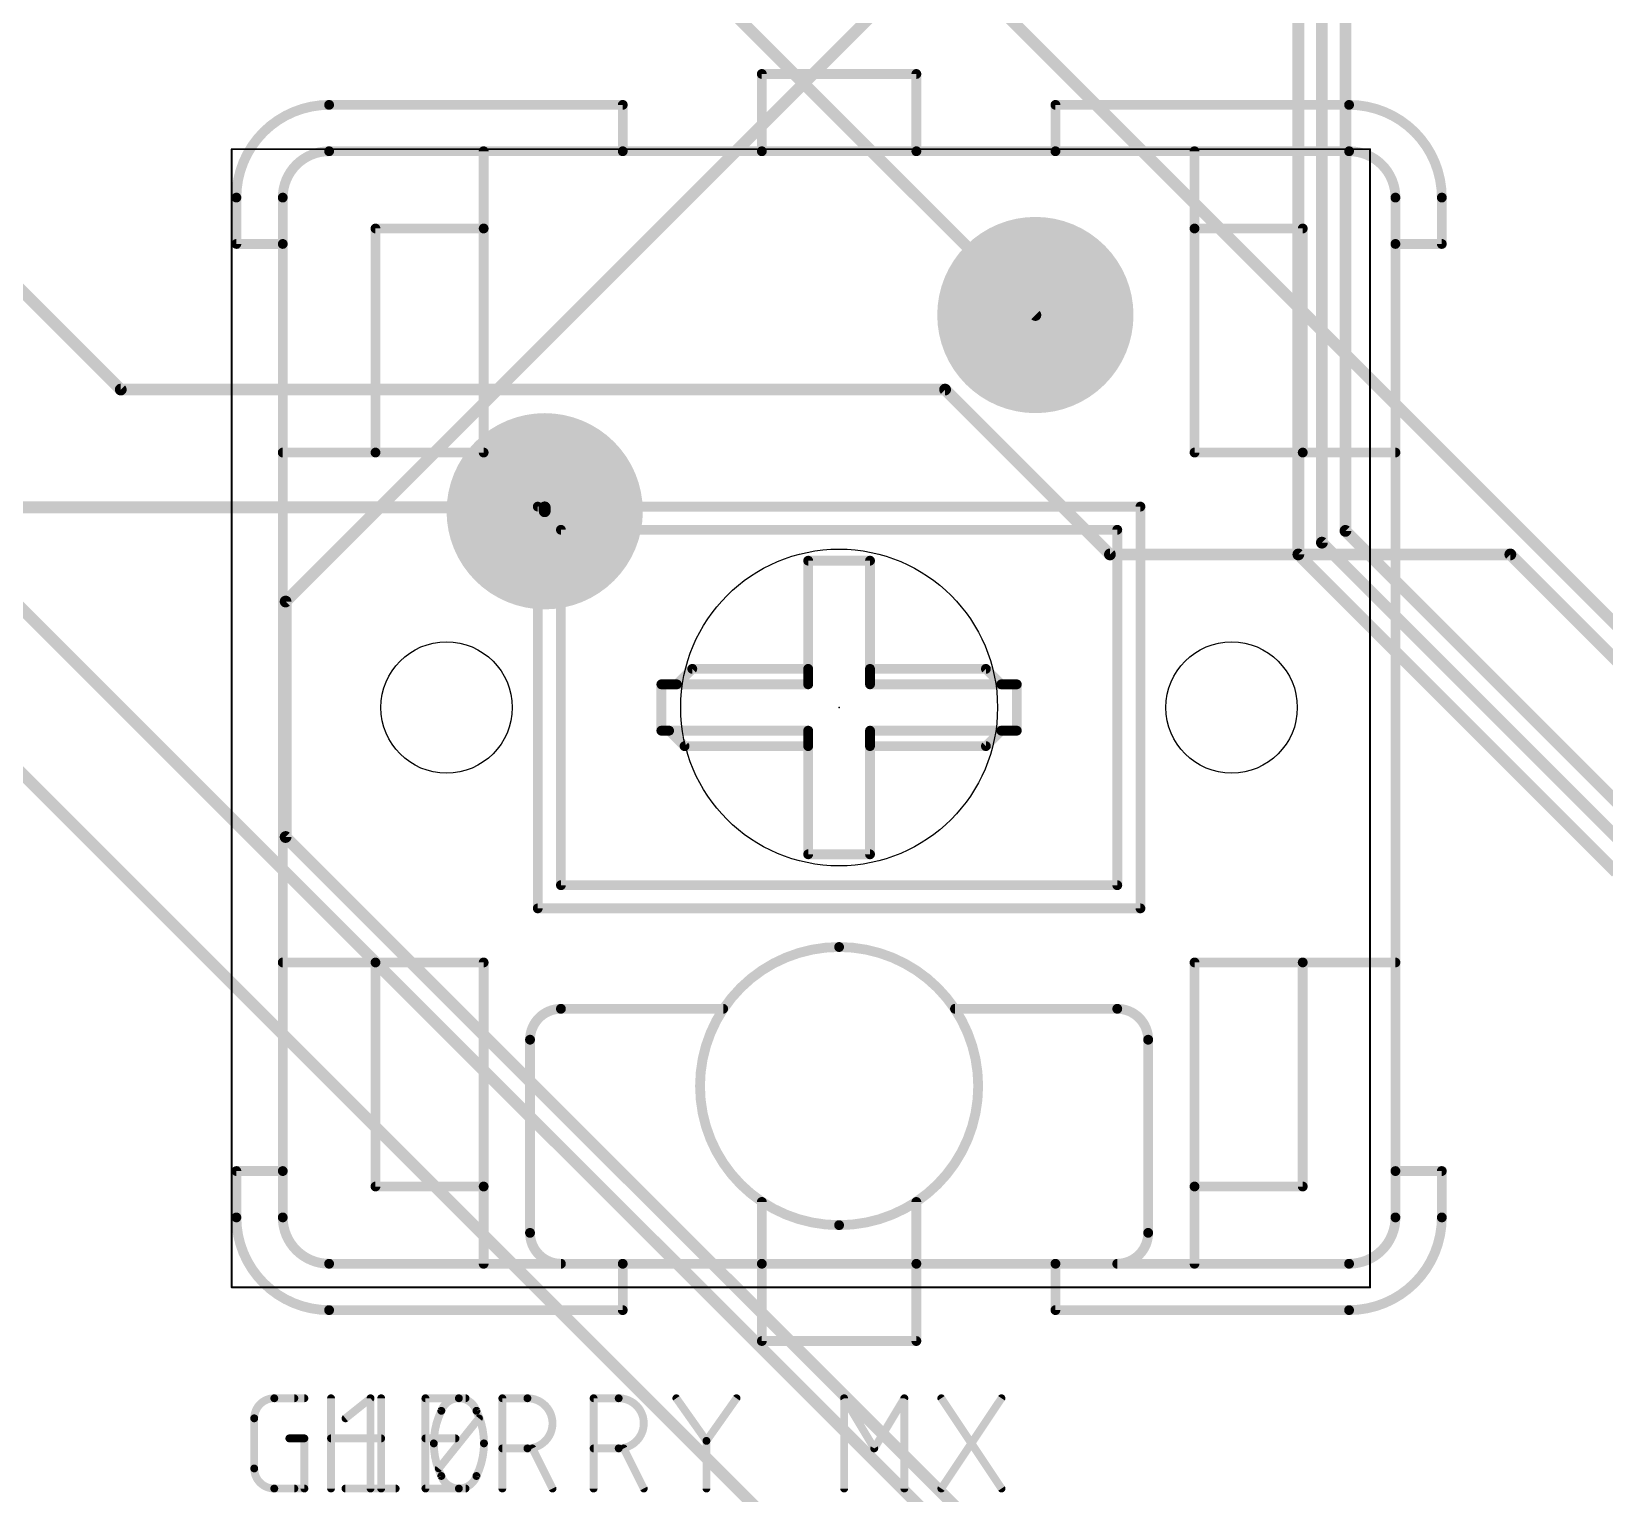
# Model space of a CAD drawing. Extents: x 8 to 150, y -13 to 106.
# Drawn here: x 50.51 to 70.87, y 58.41 to 77.33 of the extents above; entities that cross this region are included whole.
import ezdxf

# ---------------------------------------------------------------- set-up
doc = ezdxf.new("R2010")
doc.units = 0
for name, color, linetype in [('1', 22, 'CONTINUOUS'), ('16', 175, 'CONTINUOUS'), ('17', 82, 'CONTINUOUS'), ('20', 30, 'CONTINUOUS'), ('21', 253, 'CONTINUOUS'), ('23', 7, 'CONTINUOUS'), ('25', 253, 'CONTINUOUS'), ('49', 253, 'CONTINUOUS'), ('51', 253, 'CONTINUOUS')]:
    doc.layers.add(name, color=color, linetype=linetype)

# ---------------------------------------------------------------- blocks, each defined once
blk = doc.blocks.new('ROUNDP')
at = {"const_width": 0.5}
blk.add_lwpolyline([(0, -0.25, 1), (0, 0.25, 1), (0, -0.25)], format="xyb", dxfattribs=at)

msp = doc.modelspace()

# ---------------------------------------------------------------- linework, layer by layer
at = {"layer": '1', "const_width": 0.1524}
for points in [[(67.5132, 70.866), (67.5132, 92.6592)], [(67.2084, 70.7136), (67.2084, 92.5068)], [(66.9036, 70.5612), (66.9036, 89.3064)], [(68.1228, 52.1208), (38.1, 82.1436)], [(53.7972, 69.9516), (64.6176, 80.772)], [(71.628, 66.7512), (67.5132, 70.866)], [(71.3232, 66.5988), (67.2084, 70.7136)], [(63.5, 54.61), (47.5488, 70.5612)], [(71.0184, 66.4464), (66.9036, 70.5612)], [(53.7972, 66.9036), (53.7972, 69.9516)], [(70.7136, 49.9872), (53.7972, 66.9036)]]:
    msp.add_lwpolyline(points, dxfattribs=at)
at = {"layer": '1', "const_width": 0.0762}
for points in [[(67.4751, 70.866, 1), (67.5513, 70.866)], [(67.5401, 70.8929, 1), (67.4863, 70.8391)], [(67.1703, 70.7136, 1), (67.2465, 70.7136)], [(67.2353, 70.7405, 1), (67.1815, 70.6867)], [(66.8655, 70.5612, 1), (66.9417, 70.5612)], [(66.9305, 70.5881, 1), (66.8767, 70.5343)], [(53.8353, 69.9516, 1), (53.7591, 69.9516)], [(53.7703, 69.9785, 1), (53.8241, 69.9247)], [(53.8241, 66.9305, 1), (53.7703, 66.8767)], [(53.7591, 66.9036, 1), (53.8353, 66.9036)]]:
    msp.add_lwpolyline(points, format="xyb", dxfattribs=at)
at = {"layer": '16', "const_width": 0.1524}
for points in [[(51.6636, 72.6948), (33.3756, 90.9828)], [(80.9244, 59.7408), (52.7304, 87.9348)], [(63.5, 73.66), (49.53, 87.63)], [(62.3316, 72.6948), (51.6636, 72.6948)], [(64.4652, 70.5612), (62.3316, 72.6948)], [(42.5196, 71.1708), (57.15, 71.1708)], [(57.15, 71.1708), (57.15, 71.12)], [(69.6468, 70.5612), (64.4652, 70.5612)], [(85.4964, 54.7116), (69.6468, 70.5612)]]:
    msp.add_lwpolyline(points, dxfattribs=at)
at = {"layer": '16', "const_width": 0.0762}
for points in [[(63.4731, 73.6331, 1), (63.5269, 73.6869)], [(51.6636, 72.7329, 1), (51.6636, 72.6567)], [(51.6367, 72.6679, 1), (51.6905, 72.7217)], [(62.3585, 72.7217, 1), (62.3047, 72.6679)], [(62.3316, 72.6567, 1), (62.3316, 72.7329)], [(57.1881, 71.1708, 1), (57.1119, 71.1708)], [(57.1119, 71.12, 1), (57.1881, 71.12)], [(57.15, 71.1327, 1), (57.15, 71.2089)], [(64.4652, 70.5993, 1), (64.4652, 70.5231)], [(64.4383, 70.5343, 1), (64.4921, 70.5881)], [(69.6737, 70.5881, 1), (69.6199, 70.5343)], [(69.6468, 70.5231, 1), (69.6468, 70.5993)]]:
    msp.add_lwpolyline(points, format="xyb", dxfattribs=at)
at = {"layer": '20'}
for centre, radius in [((60.96, 68.58), 2.05), ((55.88, 68.58), 0.85), ((66.04, 68.58), 0.85)]:
    msp.add_circle(centre, radius, dxfattribs=at)
at = {"layer": '21'}
for points, const_width in [([(59.9918, 76.78, 1), (59.9282, 76.78)], 0.0635), ([(59.96, 76.8118, 1), (59.96, 76.7482)], 0.0635), ([(61.9918, 76.78, 1), (61.9282, 76.78)], 0.0635), ([(61.96, 76.7482, 1), (61.96, 76.8118)], 0.0635), ([(54.36, 76.38, 0.4142), (53.16, 75.18)], 0.127), ([(54.36, 76.4118, 1), (54.36, 76.3483)], 0.0635), ([(54.36, 76.3483, 1), (54.36, 76.4118)], 0.0635), ([(58.1918, 76.38, 1), (58.1283, 76.38)], 0.0635), ([(58.16, 76.3483, 1), (58.16, 76.4118)], 0.0635), ([(63.76, 76.4118, 1), (63.76, 76.3483)], 0.0635), ([(63.7918, 76.38, 1), (63.7283, 76.38)], 0.0635), ([(67.56, 76.4118, 1), (67.56, 76.3483)], 0.0635), ([(68.76, 75.18, 0.4142), (67.56, 76.38)], 0.127), ([(67.56, 76.3483, 1), (67.56, 76.4118)], 0.0635), ([(54.36, 75.78, 0.4142), (53.76, 75.18)], 0.127), ([(54.36, 75.8118, 1), (54.36, 75.7482)], 0.0635), ([(54.36, 75.7482, 1), (54.36, 75.8118)], 0.0635), ([(58.16, 75.8118, 1), (58.16, 75.7482)], 0.0635), ([(58.1283, 75.78, 1), (58.1918, 75.78)], 0.0635), ([(58.16, 75.7482, 1), (58.16, 75.8118)], 0.0635), ([(59.96, 75.8118, 1), (59.96, 75.7482)], 0.0635), ([(59.9282, 75.78, 1), (59.9918, 75.78)], 0.0635), ([(59.96, 75.7482, 1), (59.96, 75.8118)], 0.0635), ([(61.96, 75.8118, 1), (61.96, 75.7482)], 0.0635), ([(61.9282, 75.78, 1), (61.9918, 75.78)], 0.0635), ([(61.96, 75.7482, 1), (61.96, 75.8118)], 0.0635), ([(63.76, 75.8118, 1), (63.76, 75.7482)], 0.0635), ([(63.7283, 75.78, 1), (63.7918, 75.78)], 0.0635), ([(63.76, 75.7482, 1), (63.76, 75.8118)], 0.0635), ([(67.56, 75.8118, 1), (67.56, 75.7482)], 0.0635), ([(68.16, 75.18, 0.4142), (67.56, 75.78)], 0.127), ([(67.56, 75.7482, 1), (67.56, 75.8118)], 0.0635), ([(53.1918, 75.18, 1), (53.1283, 75.18)], 0.0635), ([(53.1283, 75.18, 1), (53.1918, 75.18)], 0.0635), ([(53.7918, 75.18, 1), (53.7283, 75.18)], 0.0635), ([(53.7283, 75.18, 1), (53.7918, 75.18)], 0.0635), ([(68.1917, 75.18, 1), (68.1282, 75.18)], 0.0635), ([(68.1282, 75.18, 1), (68.1917, 75.18)], 0.0635), ([(68.7918, 75.18, 1), (68.7283, 75.18)], 0.0635), ([(68.7283, 75.18, 1), (68.7918, 75.18)], 0.0635), ([(53.16, 74.6118, 1), (53.16, 74.5482)], 0.0635), ([(53.1283, 74.58, 1), (53.1918, 74.58)], 0.0635), ([(53.7918, 74.58, 1), (53.7283, 74.58)], 0.0635), ([(53.7283, 74.58, 1), (53.7918, 74.58)], 0.0635), ([(53.76, 74.5482, 1), (53.76, 74.6118)], 0.0635), ([(68.16, 74.6118, 1), (68.16, 74.5482)], 0.0635), ([(68.1917, 74.58, 1), (68.1282, 74.58)], 0.0635), ([(68.1282, 74.58, 1), (68.1917, 74.58)], 0.0635), ([(68.7283, 74.58, 1), (68.7918, 74.58)], 0.0635), ([(68.76, 74.5482, 1), (68.76, 74.6118)], 0.0635), ([(53.16, 62.6118, 1), (53.16, 62.5483)], 0.0635), ([(53.1918, 62.58, 1), (53.1283, 62.58)], 0.0635), ([(53.7918, 62.58, 1), (53.7283, 62.58)], 0.0635), ([(53.7283, 62.58, 1), (53.7918, 62.58)], 0.0635), ([(53.76, 62.5483, 1), (53.76, 62.6118)], 0.0635), ([(68.16, 62.6118, 1), (68.16, 62.5483)], 0.0635), ([(68.1917, 62.58, 1), (68.1282, 62.58)], 0.0635), ([(68.1282, 62.58, 1), (68.1917, 62.58)], 0.0635), ([(68.7918, 62.58, 1), (68.7283, 62.58)], 0.0635), ([(68.76, 62.5483, 1), (68.76, 62.6118)], 0.0635), ([(53.16, 61.98, 0.4142), (54.36, 60.78)], 0.127), ([(53.1918, 61.98, 1), (53.1283, 61.98)], 0.0635), ([(53.1283, 61.98, 1), (53.1918, 61.98)], 0.0635), ([(53.76, 61.98, 0.4142), (54.36, 61.38)], 0.127), ([(53.7918, 61.98, 1), (53.7283, 61.98)], 0.0635), ([(53.7283, 61.98, 1), (53.7918, 61.98)], 0.0635), ([(67.56, 60.78, 0.4142), (68.76, 61.98)], 0.127), ([(67.56, 61.38, 0.4142), (68.16, 61.98)], 0.127), ([(68.1917, 61.98, 1), (68.1282, 61.98)], 0.0635), ([(68.1282, 61.98, 1), (68.1917, 61.98)], 0.0635), ([(68.7918, 61.98, 1), (68.7283, 61.98)], 0.0635), ([(68.7283, 61.98, 1), (68.7918, 61.98)], 0.0635), ([(54.36, 61.4118, 1), (54.36, 61.3483)], 0.0635), ([(54.36, 61.3483, 1), (54.36, 61.4118)], 0.0635), ([(58.16, 61.4118, 1), (58.16, 61.3483)], 0.0635), ([(58.1918, 61.38, 1), (58.1283, 61.38)], 0.0635), ([(58.16, 61.3483, 1), (58.16, 61.4118)], 0.0635), ([(59.9918, 61.38, 1), (59.9282, 61.38)], 0.0635), ([(59.96, 61.4118, 1), (59.96, 61.3483)], 0.0635), ([(59.96, 61.3483, 1), (59.96, 61.4118)], 0.0635), ([(61.9918, 61.38, 1), (61.9282, 61.38)], 0.0635), ([(61.96, 61.4118, 1), (61.96, 61.3483)], 0.0635), ([(61.96, 61.3483, 1), (61.96, 61.4118)], 0.0635), ([(63.76, 61.4118, 1), (63.76, 61.3483)], 0.0635), ([(63.7918, 61.38, 1), (63.7283, 61.38)], 0.0635), ([(63.76, 61.3483, 1), (63.76, 61.4118)], 0.0635), ([(67.56, 61.4118, 1), (67.56, 61.3483)], 0.0635), ([(67.56, 61.3483, 1), (67.56, 61.4118)], 0.0635), ([(54.36, 60.8118, 1), (54.36, 60.7482)], 0.0635), ([(54.36, 60.7482, 1), (54.36, 60.8118)], 0.0635), ([(58.1283, 60.78, 1), (58.1918, 60.78)], 0.0635), ([(58.16, 60.7482, 1), (58.16, 60.8118)], 0.0635), ([(63.76, 60.8118, 1), (63.76, 60.7482)], 0.0635), ([(63.7283, 60.78, 1), (63.7918, 60.78)], 0.0635), ([(67.56, 60.8118, 1), (67.56, 60.7482)], 0.0635), ([(67.56, 60.7482, 1), (67.56, 60.8118)], 0.0635), ([(59.9282, 60.38, 1), (59.9918, 60.38)], 0.0635), ([(59.96, 60.4118, 1), (59.96, 60.3483)], 0.0635), ([(61.9282, 60.38, 1), (61.9918, 60.38)], 0.0635), ([(61.96, 60.3483, 1), (61.96, 60.4118)], 0.0635)]:
    msp.add_lwpolyline(points, format="xyb", dxfattribs=dict(at, const_width=const_width))
at = {"layer": '21', "const_width": 0.127}
for points in [[(59.96, 76.78), (59.96, 75.78)], [(61.96, 76.78), (59.96, 76.78)], [(61.96, 76.78), (61.96, 75.78)], [(54.36, 76.38), (58.16, 76.38)], [(58.16, 76.38), (58.16, 75.78)], [(63.76, 76.38), (67.56, 76.38)], [(63.76, 76.38), (63.76, 75.78)], [(54.36, 75.78), (58.16, 75.78)], [(58.16, 75.78), (59.96, 75.78)], [(59.96, 75.78), (61.96, 75.78)], [(61.96, 75.78), (63.76, 75.78)], [(63.76, 75.78), (67.56, 75.78)], [(53.16, 74.58), (53.16, 75.18)], [(53.76, 74.58), (53.76, 75.18)], [(68.16, 75.18), (68.16, 74.58)], [(68.76, 75.18), (68.76, 74.58)], [(53.76, 74.58), (53.16, 74.58)], [(53.76, 62.58), (53.76, 74.58)], [(68.16, 74.58), (68.16, 62.58)], [(68.16, 74.58), (68.76, 74.58)], [(53.16, 61.98), (53.16, 62.58)], [(53.76, 62.58), (53.16, 62.58)], [(53.76, 61.98), (53.76, 62.58)], [(68.16, 62.58), (68.16, 61.98)], [(68.16, 62.58), (68.76, 62.58)], [(68.76, 62.58), (68.76, 61.98)], [(58.16, 61.38), (54.36, 61.38)], [(59.96, 61.38), (58.16, 61.38)], [(58.16, 61.38), (58.16, 60.78)], [(61.96, 61.38), (59.96, 61.38)], [(59.96, 61.38), (59.96, 60.38)], [(63.76, 61.38), (61.96, 61.38)], [(61.96, 61.38), (61.96, 60.38)], [(67.56, 61.38), (63.76, 61.38)], [(63.76, 61.38), (63.76, 60.78)], [(58.16, 60.78), (54.36, 60.78)], [(67.56, 60.78), (63.76, 60.78)], [(61.96, 60.38), (59.96, 60.38)]]:
    msp.add_lwpolyline(points, dxfattribs=at)
at = {"layer": '23'}
msp.add_point((60.96, 68.58), dxfattribs=at)
at = {"layer": '25'}
for points, const_width in [([(53.6504, 59.6392, 0.4142), (53.3908, 59.3796)], 0.1016), ([(53.6504, 59.6392, 0.4142), (53.3908, 59.3796)], 0.1016), ([(53.6504, 59.6646, 1), (53.6504, 59.6138)], 0.0508), ([(53.6504, 59.6646, 1), (53.6504, 59.6138)], 0.0508), ([(53.6504, 59.6138, 1), (53.6504, 59.6646)], 0.0508), ([(53.6504, 59.6138, 1), (53.6504, 59.6646)], 0.0508), ([(53.9101, 59.6138, 1), (53.9101, 59.6646)], 0.0508), ([(54.0399, 59.6138, 1), (54.0399, 59.6646)], 0.0508), ([(54.4101, 59.6392, 1), (54.3593, 59.6392)], 0.0508), ([(54.9218, 59.6392, 1), (54.8711, 59.6392)], 0.0508), ([(54.9123, 59.6194, 1), (54.8806, 59.659)], 0.0508), ([(55.0592, 59.6392, 1), (55.0084, 59.6392)], 0.0508), ([(55.6316, 59.6392, 1), (55.5808, 59.6392)], 0.0508), ([(55.6062, 59.6646, 1), (55.6062, 59.6138)], 0.0508), ([(56.0394, 59.6392, 0.3205), (55.8123, 59.4769)], 0.1016), ([(56.2666, 59.4769, 0.3205), (56.0394, 59.6392)], 0.1016), ([(56.0394, 59.6646, 1), (56.0394, 59.6138)], 0.0508), ([(56.0394, 59.6138, 1), (56.0394, 59.6646)], 0.0508), ([(56.1255, 59.6138, 1), (56.1255, 59.6646)], 0.0508), ([(56.6273, 59.6392, 1), (56.5765, 59.6392)], 0.0508), ([(56.6019, 59.6646, 1), (56.6019, 59.6138)], 0.0508), ([(56.9264, 58.9901, 1), (56.9264, 59.6392)], 0.1016), ([(56.9264, 59.6646, 1), (56.9264, 59.6138)], 0.0508), ([(56.9264, 59.6138, 1), (56.9264, 59.6646)], 0.0508), ([(57.8084, 59.6392, 1), (57.7576, 59.6392)], 0.0508), ([(57.783, 59.6646, 1), (57.783, 59.6138)], 0.0508), ([(58.1075, 58.9901, 1), (58.1075, 59.6392)], 0.1016), ([(58.1075, 59.6646, 1), (58.1075, 59.6138)], 0.0508), ([(58.1075, 59.6138, 1), (58.1075, 59.6646)], 0.0508), ([(58.8745, 59.6538, 1), (58.8329, 59.6246)], 0.0508), ([(59.6534, 59.6246, 1), (59.6119, 59.6538)], 0.0508), ([(61.0508, 59.6392, 1), (61, 59.6392)], 0.0508), ([(61.0472, 59.6523, 1), (61.0036, 59.6261)], 0.0508), ([(61.8297, 59.6392, 1), (61.7789, 59.6392)], 0.0508), ([(61.8261, 59.6261, 1), (61.7826, 59.6523)], 0.0508), ([(62.3038, 59.6533, 1), (62.2616, 59.6251)], 0.0508), ([(63.0828, 59.6251, 1), (63.0405, 59.6533)], 0.0508), ([(55.8123, 59.4769, 0.1139), (55.7149, 59.055)], 0.1016), ([(55.7882, 59.4852, 1), (55.8363, 59.4687)], 0.0508), ([(55.8351, 59.4658, 1), (55.7894, 59.4881)], 0.0508), ([(56.2895, 59.4881, 1), (56.2438, 59.4658)], 0.0508), ([(56.364, 59.055, 0.1139), (56.2666, 59.4769)], 0.1016), ([(56.2426, 59.4687, 1), (56.2907, 59.4852)], 0.0508), ([(53.4162, 59.3796, 1), (53.3654, 59.3796)], 0.0508), ([(53.4162, 59.3796, 1), (53.3654, 59.3796)], 0.0508), ([(53.3654, 59.3796, 1), (53.4162, 59.3796)], 0.0508), ([(53.3654, 59.3796, 1), (53.4162, 59.3796)], 0.0508), ([(54.556, 59.3994, 1), (54.5878, 59.3597)], 0.0508), ([(56.3189, 59.3637, 1), (56.2793, 59.3954)], 0.0508), ([(53.8452, 59.1453, 1), (53.8452, 59.0945)], 0.0508), ([(54.0653, 59.1199, 1), (54.0145, 59.1199)], 0.0508), ([(54.0399, 59.0945, 1), (54.0399, 59.1453)], 0.0508), ([(54.3847, 59.1453, 1), (54.3847, 59.0945)], 0.0508), ([(55.0338, 59.0945, 1), (55.0338, 59.1453)], 0.0508), ([(55.6062, 59.1453, 1), (55.6062, 59.0945)], 0.0508), ([(55.7149, 59.055, 0.1139), (55.8123, 58.6331)], 0.1016), ([(55.7403, 59.055, 1), (55.6895, 59.055)], 0.0508), ([(55.6895, 59.055, 1), (55.7403, 59.055)], 0.0508), ([(55.9956, 59.0945, 1), (55.9956, 59.1453)], 0.0508), ([(56.2666, 58.6331, 0.1139), (56.364, 59.055)], 0.1016), ([(56.3894, 59.055, 1), (56.3386, 59.055)], 0.0508), ([(56.3386, 59.055, 1), (56.3894, 59.055)], 0.0508), ([(56.6019, 59.0155, 1), (56.6019, 58.9647)], 0.0508), ([(56.9264, 59.0155, 1), (56.9264, 58.9647)], 0.0508), ([(56.9264, 58.9647, 1), (56.9264, 59.0155)], 0.0508), ([(57.0141, 59.0014, 1), (56.9686, 58.9787)], 0.0508), ([(57.783, 59.0155, 1), (57.783, 58.9647)], 0.0508), ([(58.1075, 59.0155, 1), (58.1075, 58.9647)], 0.0508), ([(58.1075, 58.9647, 1), (58.1075, 59.0155)], 0.0508), ([(58.1952, 59.0014, 1), (58.1497, 58.9787)], 0.0508), ([(59.2224, 59.1021, 1), (59.2639, 59.0728)], 0.0508), ([(59.2686, 59.0875, 1), (59.2178, 59.0875)], 0.0508), ([(59.2224, 59.0728, 1), (59.2639, 59.1021)], 0.0508), ([(61.3931, 59.0032, 1), (61.4366, 58.977)], 0.0508), ([(61.3931, 58.977, 1), (61.4366, 59.0032)], 0.0508), ([(53.3908, 58.7304, 0.4142), (53.6504, 58.4708)], 0.1016), ([(53.4162, 58.7304, 1), (53.3654, 58.7304)], 0.0508), ([(53.3908, 58.7304, 0.4142), (53.6504, 58.4708)], 0.1016), ([(53.4162, 58.7304, 1), (53.3654, 58.7304)], 0.0508), ([(53.3654, 58.7304, 1), (53.4162, 58.7304)], 0.0508), ([(53.3654, 58.7304, 1), (53.4162, 58.7304)], 0.0508), ([(55.76, 58.7463, 1), (55.7996, 58.7146)], 0.0508), ([(55.8363, 58.6413, 1), (55.7882, 58.6248)], 0.0508), ([(55.8123, 58.6331, 0.3205), (56.0394, 58.4708)], 0.1016), ([(55.7894, 58.6219, 1), (55.8351, 58.6442)], 0.0508), ([(56.0394, 58.4708, 0.3205), (56.2666, 58.6331)], 0.1016), ([(56.2438, 58.6442, 1), (56.2895, 58.6219)], 0.0508), ([(56.2907, 58.6248, 1), (56.2426, 58.6413)], 0.0508), ([(53.6504, 58.4962, 1), (53.6504, 58.4454)], 0.0508), ([(53.6504, 58.4962, 1), (53.6504, 58.4454)], 0.0508), ([(53.6504, 58.4454, 1), (53.6504, 58.4962)], 0.0508), ([(53.6504, 58.4454, 1), (53.6504, 58.4962)], 0.0508), ([(53.9101, 58.4454, 1), (53.9101, 58.4962)], 0.0508), ([(54.0145, 58.4708, 1), (54.0653, 58.4708)], 0.0508), ([(54.0399, 58.4454, 1), (54.0399, 58.4962)], 0.0508), ([(54.3593, 58.4708, 1), (54.4101, 58.4708)], 0.0508), ([(54.5719, 58.4962, 1), (54.5719, 58.4454)], 0.0508), ([(54.8711, 58.4708, 1), (54.9218, 58.4708)], 0.0508), ([(55.0084, 58.4708, 1), (55.0592, 58.4708)], 0.0508), ([(55.221, 58.4454, 1), (55.221, 58.4962)], 0.0508), ([(55.6062, 58.4962, 1), (55.6062, 58.4454)], 0.0508), ([(55.5808, 58.4708, 1), (55.6316, 58.4708)], 0.0508), ([(56.0394, 58.4962, 1), (56.0394, 58.4454)], 0.0508), ([(56.0394, 58.4454, 1), (56.0394, 58.4962)], 0.0508), ([(56.1255, 58.4454, 1), (56.1255, 58.4962)], 0.0508), ([(56.5765, 58.4708, 1), (56.6273, 58.4708)], 0.0508), ([(57.2283, 58.4594, 1), (57.2737, 58.4822)], 0.0508), ([(57.7576, 58.4708, 1), (57.8084, 58.4708)], 0.0508), ([(58.4094, 58.4594, 1), (58.4548, 58.4822)], 0.0508), ([(59.2178, 58.4708, 1), (59.2686, 58.4708)], 0.0508), ([(61, 58.4708, 1), (61.0508, 58.4708)], 0.0508), ([(61.7789, 58.4708, 1), (61.8297, 58.4708)], 0.0508), ([(62.2616, 58.4849, 1), (62.3038, 58.4567)], 0.0508), ([(63.0405, 58.4567, 1), (63.0828, 58.4849)], 0.0508)]:
    msp.add_lwpolyline(points, format="xyb", dxfattribs=dict(at, const_width=const_width))
at = {"layer": '25', "const_width": 0.1016}
for points in [[(53.6504, 59.6392), (53.9101, 59.6392)], [(53.6504, 59.6392), (54.0399, 59.6392)], [(54.3847, 58.4708), (54.3847, 59.6392)], [(54.5719, 59.3796), (54.8965, 59.6392)], [(54.8965, 59.6392), (54.8965, 58.4708)], [(55.0338, 59.6392), (55.0338, 58.4708)], [(55.6062, 58.4708), (55.6062, 59.6392)], [(55.6062, 59.6392), (56.1255, 59.6392)], [(56.6019, 58.4708), (56.6019, 59.6392)], [(56.6019, 59.6392), (56.9264, 59.6392)], [(57.783, 58.4708), (57.783, 59.6392)], [(57.783, 59.6392), (58.1075, 59.6392)], [(58.8537, 59.6392), (59.2432, 59.0875)], [(59.2432, 59.0875), (59.6326, 59.6392)], [(61.0254, 58.4708), (61.0254, 59.6392)], [(61.0254, 59.6392), (61.4149, 58.9901)], [(61.4149, 58.9901), (61.8043, 59.6392)], [(61.8043, 59.6392), (61.8043, 58.4708)], [(62.2827, 58.4708), (63.0616, 59.6392)], [(62.2827, 59.6392), (63.0616, 58.4708)], [(53.3908, 58.7304), (53.3908, 59.3796)], [(53.3908, 58.7304), (53.3908, 59.3796)], [(55.7798, 58.7304), (56.2991, 59.3796)], [(53.8452, 59.1199), (54.0399, 59.1199)], [(54.0399, 59.1199), (54.0399, 58.4708)], [(54.3847, 59.1199), (55.0338, 59.1199)], [(55.6062, 59.1199), (55.9956, 59.1199)], [(56.9264, 58.9901), (56.6019, 58.9901)], [(57.251, 58.4708), (56.9913, 58.9901)], [(58.1075, 58.9901), (57.783, 58.9901)], [(58.4321, 58.4708), (58.1724, 58.9901)], [(59.2432, 58.4708), (59.2432, 59.0875)], [(53.9101, 58.4708), (53.6504, 58.4708)], [(54.0399, 58.4708), (53.6504, 58.4708)], [(54.5719, 58.4708), (55.221, 58.4708)], [(56.1255, 58.4708), (55.6062, 58.4708)]]:
    msp.add_lwpolyline(points, dxfattribs=at)
at = {"layer": '49', "const_width": 0.0125}
for points in [[(53.1062, 75.8063, 1), (53.0937, 75.8063)], [(53.1, 75.8126, 1), (53.1, 75.8001)], [(67.8382, 75.8063, 1), (67.8257, 75.8063)], [(67.832, 75.8001, 1), (67.832, 75.8126)], [(53.1, 61.0806, 1), (53.1, 61.068)], [(53.0937, 61.0743, 1), (53.1062, 61.0743)], [(67.8257, 61.0743, 1), (67.8382, 61.0743)], [(67.832, 61.068, 1), (67.832, 61.0806)]]:
    msp.add_lwpolyline(points, format="xyb", dxfattribs=at)
at = {"layer": '49', "const_width": 0.025}
for points in [[(67.832, 75.8063), (53.1, 75.8063)], [(53.1, 75.8063), (53.1, 61.0743)], [(67.832, 61.0743), (67.832, 75.8063)], [(53.1, 61.0743), (67.832, 61.0743)]]:
    msp.add_lwpolyline(points, dxfattribs=at)
at = {"layer": '51'}
for points, const_width in [([(56.3918, 75.78, 1), (56.3282, 75.78)], 0.0635), ([(65.5918, 75.78, 1), (65.5282, 75.78)], 0.0635), ([(54.9918, 74.78, 1), (54.9282, 74.78)], 0.0635), ([(54.96, 74.8118, 1), (54.96, 74.7482)], 0.0635), ([(56.3918, 74.78, 1), (56.3282, 74.78)], 0.0635), ([(56.3282, 74.78, 1), (56.3918, 74.78)], 0.0635), ([(56.36, 74.7482, 1), (56.36, 74.8118)], 0.0635), ([(65.5918, 74.78, 1), (65.5282, 74.78)], 0.0635), ([(65.56, 74.8118, 1), (65.56, 74.7482)], 0.0635), ([(65.5282, 74.78, 1), (65.5918, 74.78)], 0.0635), ([(66.9918, 74.78, 1), (66.9283, 74.78)], 0.0635), ([(66.96, 74.7482, 1), (66.96, 74.8118)], 0.0635), ([(53.76, 71.9118, 1), (53.76, 71.8483)], 0.0635), ([(54.9282, 71.88, 1), (54.9918, 71.88)], 0.0635), ([(54.96, 71.9118, 1), (54.96, 71.8483)], 0.0635), ([(54.96, 71.8483, 1), (54.96, 71.9118)], 0.0635), ([(56.3282, 71.88, 1), (56.3918, 71.88)], 0.0635), ([(56.36, 71.8483, 1), (56.36, 71.9118)], 0.0635), ([(65.5282, 71.88, 1), (65.5918, 71.88)], 0.0635), ([(65.56, 71.9118, 1), (65.56, 71.8483)], 0.0635), ([(66.96, 71.9118, 1), (66.96, 71.8483)], 0.0635), ([(66.9283, 71.88, 1), (66.9918, 71.88)], 0.0635), ([(66.96, 71.8483, 1), (66.96, 71.9118)], 0.0635), ([(68.16, 71.8483, 1), (68.16, 71.9118)], 0.0635), ([(57.0918, 71.18, 1), (57.0282, 71.18)], 0.0635), ([(57.06, 71.2118, 1), (57.06, 71.1483)], 0.0635), ([(64.8918, 71.18, 1), (64.8282, 71.18)], 0.0635), ([(64.86, 71.1483, 1), (64.86, 71.2118)], 0.0635), ([(57.3918, 70.88, 1), (57.3282, 70.88)], 0.0635), ([(57.36, 70.9118, 1), (57.36, 70.8483)], 0.0635), ([(64.5918, 70.88, 1), (64.5282, 70.88)], 0.0635), ([(64.56, 70.8483, 1), (64.56, 70.9118)], 0.0635), ([(60.5918, 70.48, 1), (60.5282, 70.48)], 0.0635), ([(60.56, 70.5118, 1), (60.56, 70.4483)], 0.0635), ([(61.3918, 70.48, 1), (61.3282, 70.48)], 0.0635), ([(61.36, 70.4483, 1), (61.36, 70.5118)], 0.0635), ([(59.06, 69.1118, 1), (59.06, 69.0482)], 0.0635), ([(59.0825, 69.0575, 1), (59.0375, 69.1025)], 0.0635), ([(60.5918, 69.08, 1), (60.5282, 69.08)], 0.0635), ([(60.5282, 69.08, 1), (60.5918, 69.08)], 0.0635), ([(60.56, 69.0482, 1), (60.56, 69.1118)], 0.0635), ([(61.3918, 69.08, 1), (61.3282, 69.08)], 0.0635), ([(61.36, 69.1118, 1), (61.36, 69.0482)], 0.0635), ([(61.3282, 69.08, 1), (61.3918, 69.08)], 0.0635), ([(62.8825, 69.1025, 1), (62.8375, 69.0575)], 0.0635), ([(62.86, 69.0482, 1), (62.86, 69.1118)], 0.0635), ([(58.66, 68.9118, 1), (58.66, 68.8483)], 0.0635), ([(58.6918, 68.88, 1), (58.6283, 68.88)], 0.0635), ([(58.8375, 68.9025, 1), (58.8825, 68.8575)], 0.0635), ([(58.86, 68.9118, 1), (58.86, 68.8483)], 0.0635), ([(58.86, 68.8483, 1), (58.86, 68.9118)], 0.0635), ([(60.5282, 68.88, 1), (60.5918, 68.88)], 0.0635), ([(60.56, 68.8483, 1), (60.56, 68.9118)], 0.0635), ([(61.3282, 68.88, 1), (61.3918, 68.88)], 0.0635), ([(61.36, 68.9118, 1), (61.36, 68.8483)], 0.0635), ([(63.06, 68.9118, 1), (63.06, 68.8483)], 0.0635), ([(63.0375, 68.8575, 1), (63.0825, 68.9025)], 0.0635), ([(63.06, 68.8483, 1), (63.06, 68.9118)], 0.0635), ([(63.2918, 68.88, 1), (63.2283, 68.88)], 0.0635), ([(63.26, 68.8483, 1), (63.26, 68.9118)], 0.0635), ([(58.66, 68.3118, 1), (58.66, 68.2482)], 0.0635), ([(58.6283, 68.28, 1), (58.6918, 68.28)], 0.0635), ([(58.76, 68.3118, 1), (58.76, 68.2482)], 0.0635), ([(58.7825, 68.3025, 1), (58.7375, 68.2575)], 0.0635), ([(58.76, 68.2482, 1), (58.76, 68.3118)], 0.0635), ([(60.5918, 68.28, 1), (60.5282, 68.28)], 0.0635), ([(60.56, 68.2482, 1), (60.56, 68.3118)], 0.0635), ([(61.36, 68.3118, 1), (61.36, 68.2482)], 0.0635), ([(61.3918, 68.28, 1), (61.3282, 68.28)], 0.0635), ([(63.06, 68.3118, 1), (63.06, 68.2482)], 0.0635), ([(63.0825, 68.2575, 1), (63.0375, 68.3025)], 0.0635), ([(63.06, 68.2482, 1), (63.06, 68.3118)], 0.0635), ([(63.2283, 68.28, 1), (63.2918, 68.28)], 0.0635), ([(63.26, 68.2482, 1), (63.26, 68.3118)], 0.0635), ([(58.96, 68.1118, 1), (58.96, 68.0482)], 0.0635), ([(58.9375, 68.0575, 1), (58.9825, 68.1025)], 0.0635), ([(60.5918, 68.08, 1), (60.5282, 68.08)], 0.0635), ([(60.5282, 68.08, 1), (60.5918, 68.08)], 0.0635), ([(60.56, 68.0482, 1), (60.56, 68.1118)], 0.0635), ([(61.3918, 68.08, 1), (61.3282, 68.08)], 0.0635), ([(61.36, 68.1118, 1), (61.36, 68.0482)], 0.0635), ([(61.3282, 68.08, 1), (61.3918, 68.08)], 0.0635), ([(62.8375, 68.1025, 1), (62.8825, 68.0575)], 0.0635), ([(62.86, 68.0482, 1), (62.86, 68.1118)], 0.0635), ([(60.5282, 66.68, 1), (60.5918, 66.68)], 0.0635), ([(60.56, 66.7118, 1), (60.56, 66.6483)], 0.0635), ([(61.3282, 66.68, 1), (61.3918, 66.68)], 0.0635), ([(61.36, 66.6483, 1), (61.36, 66.7118)], 0.0635), ([(57.36, 66.3118, 1), (57.36, 66.2482)], 0.0635), ([(57.3282, 66.28, 1), (57.3918, 66.28)], 0.0635), ([(64.5282, 66.28, 1), (64.5918, 66.28)], 0.0635), ([(64.56, 66.2482, 1), (64.56, 66.3118)], 0.0635), ([(57.0282, 65.98, 1), (57.0918, 65.98)], 0.0635), ([(57.06, 66.0118, 1), (57.06, 65.9483)], 0.0635), ([(64.8282, 65.98, 1), (64.8918, 65.98)], 0.0635), ([(64.86, 65.9483, 1), (64.86, 66.0118)], 0.0635), ([(60.96, 65.48, 1), (60.96, 61.88)], 0.127), ([(60.96, 61.88, 1), (60.96, 65.48)], 0.127), ([(60.96, 65.5118, 1), (60.96, 65.4483)], 0.0635), ([(60.96, 65.4483, 1), (60.96, 65.5118)], 0.0635), ([(53.76, 65.3118, 1), (53.76, 65.2482)], 0.0635), ([(54.96, 65.3118, 1), (54.96, 65.2482)], 0.0635), ([(54.9918, 65.28, 1), (54.9282, 65.28)], 0.0635), ([(54.96, 65.2482, 1), (54.96, 65.3118)], 0.0635), ([(56.3918, 65.28, 1), (56.3282, 65.28)], 0.0635), ([(56.36, 65.2482, 1), (56.36, 65.3118)], 0.0635), ([(65.56, 65.3118, 1), (65.56, 65.2482)], 0.0635), ([(65.5918, 65.28, 1), (65.5282, 65.28)], 0.0635), ([(66.96, 65.3118, 1), (66.96, 65.2482)], 0.0635), ([(66.9918, 65.28, 1), (66.9283, 65.28)], 0.0635), ([(66.96, 65.2482, 1), (66.96, 65.3118)], 0.0635), ([(68.16, 65.2482, 1), (68.16, 65.3118)], 0.0635), ([(57.36, 64.68, 0.4142), (56.96, 64.28)], 0.127), ([(57.36, 64.7118, 1), (57.36, 64.6483)], 0.0635), ([(57.36, 64.6483, 1), (57.36, 64.7118)], 0.0635), ([(59.46, 64.6483, 1), (59.46, 64.7118)], 0.0635), ([(62.46, 64.7118, 1), (62.46, 64.6483)], 0.0635), ([(64.96, 64.28, 0.4142), (64.56, 64.68)], 0.127), ([(64.56, 64.7118, 1), (64.56, 64.6483)], 0.0635), ([(64.56, 64.6483, 1), (64.56, 64.7118)], 0.0635), ([(56.9918, 64.28, 1), (56.9282, 64.28)], 0.0635), ([(64.9918, 64.28, 1), (64.9283, 64.28)], 0.0635), ([(56.9282, 64.28, 1), (56.9918, 64.28)], 0.0635), ([(64.9283, 64.28, 1), (64.9918, 64.28)], 0.0635), ([(54.9282, 62.38, 1), (54.9918, 62.38)], 0.0635), ([(54.96, 62.4118, 1), (54.96, 62.3483)], 0.0635), ([(56.3918, 62.38, 1), (56.3282, 62.38)], 0.0635), ([(56.3282, 62.38, 1), (56.3918, 62.38)], 0.0635), ([(56.36, 62.3483, 1), (56.36, 62.4118)], 0.0635), ([(65.5918, 62.38, 1), (65.5282, 62.38)], 0.0635), ([(65.5282, 62.38, 1), (65.5918, 62.38)], 0.0635), ([(65.56, 62.4118, 1), (65.56, 62.3483)], 0.0635), ([(66.9283, 62.38, 1), (66.9918, 62.38)], 0.0635), ([(66.96, 62.3483, 1), (66.96, 62.4118)], 0.0635), ([(59.9918, 62.18, 1), (59.9282, 62.18)], 0.0635), ([(61.9918, 62.18, 1), (61.9282, 62.18)], 0.0635), ([(60.96, 61.9118, 1), (60.96, 61.8483)], 0.0635), ([(60.96, 61.8483, 1), (60.96, 61.9118)], 0.0635), ([(56.9918, 61.78, 1), (56.9282, 61.78)], 0.0635), ([(56.9282, 61.78, 1), (56.9918, 61.78)], 0.0635), ([(56.96, 61.78, 0.4142), (57.36, 61.38)], 0.127), ([(64.56, 61.38, 0.4142), (64.96, 61.78)], 0.127), ([(64.9918, 61.78, 1), (64.9283, 61.78)], 0.0635), ([(64.9283, 61.78, 1), (64.9918, 61.78)], 0.0635), ([(56.3282, 61.38, 1), (56.3918, 61.38)], 0.0635), ([(57.36, 61.3483, 1), (57.36, 61.4118)], 0.0635), ([(59.9282, 61.38, 1), (59.9918, 61.38)], 0.0635), ([(61.9282, 61.38, 1), (61.9918, 61.38)], 0.0635), ([(64.56, 61.4118, 1), (64.56, 61.3483)], 0.0635), ([(65.5282, 61.38, 1), (65.5918, 61.38)], 0.0635)]:
    msp.add_lwpolyline(points, format="xyb", dxfattribs=dict(at, const_width=const_width))
at = {"layer": '51', "const_width": 0.127}
for points in [[(56.36, 74.78), (56.36, 75.78)], [(65.56, 74.78), (65.56, 75.78)], [(54.96, 71.88), (54.96, 74.78)], [(54.96, 74.78), (56.36, 74.78)], [(56.36, 71.88), (56.36, 74.78)], [(65.56, 71.88), (65.56, 74.78)], [(65.56, 74.78), (66.96, 74.78)], [(66.96, 71.88), (66.96, 74.78)], [(53.76, 71.88), (54.96, 71.88)], [(54.96, 71.88), (56.36, 71.88)], [(65.56, 71.88), (66.96, 71.88)], [(66.96, 71.88), (68.16, 71.88)], [(57.06, 71.18), (64.86, 71.18)], [(57.06, 65.98), (57.06, 71.18)], [(64.86, 71.18), (64.86, 65.98)], [(57.36, 66.28), (57.36, 70.88)], [(57.36, 70.88), (64.56, 70.88)], [(64.56, 70.88), (64.56, 66.28)], [(60.56, 69.08), (60.56, 70.48)], [(60.56, 70.48), (61.36, 70.48)], [(61.36, 70.48), (61.36, 69.08)], [(58.86, 68.88), (59.06, 69.08)], [(59.06, 69.08), (60.56, 69.08)], [(60.56, 68.88), (60.56, 69.08)], [(61.36, 69.08), (61.36, 68.88)], [(61.36, 69.08), (62.86, 69.08)], [(63.06, 68.88), (62.86, 69.08)], [(58.66, 68.28), (58.66, 68.88)], [(58.66, 68.88), (58.86, 68.88)], [(58.86, 68.88), (60.56, 68.88)], [(61.36, 68.88), (63.06, 68.88)], [(63.06, 68.88), (63.26, 68.88)], [(63.26, 68.88), (63.26, 68.28)], [(58.66, 68.28), (58.76, 68.28)], [(60.56, 68.28), (58.76, 68.28)], [(58.76, 68.28), (58.96, 68.08)], [(60.56, 68.08), (60.56, 68.28)], [(63.06, 68.28), (61.36, 68.28)], [(61.36, 68.28), (61.36, 68.08)], [(62.86, 68.08), (63.06, 68.28)], [(63.26, 68.28), (63.06, 68.28)], [(58.96, 68.08), (60.56, 68.08)], [(60.56, 66.68), (60.56, 68.08)], [(61.36, 68.08), (61.36, 66.68)], [(61.36, 68.08), (62.86, 68.08)], [(61.36, 66.68), (60.56, 66.68)], [(64.56, 66.28), (57.36, 66.28)], [(64.86, 65.98), (57.06, 65.98)], [(53.76, 65.28), (54.96, 65.28)], [(54.96, 65.28), (56.36, 65.28)], [(54.96, 62.38), (54.96, 65.28)], [(56.36, 62.38), (56.36, 65.28)], [(65.56, 65.28), (66.96, 65.28)], [(65.56, 62.38), (65.56, 65.28)], [(66.96, 65.28), (68.16, 65.28)], [(66.96, 62.38), (66.96, 65.28)], [(59.46, 64.68), (57.36, 64.68)], [(64.56, 64.68), (62.46, 64.68)], [(56.96, 64.28), (56.96, 61.78)], [(64.96, 64.28), (64.96, 61.78)], [(54.96, 62.38), (56.36, 62.38)], [(56.36, 61.38), (56.36, 62.38)], [(65.56, 61.38), (65.56, 62.38)], [(65.56, 62.38), (66.96, 62.38)], [(59.96, 61.38), (59.96, 62.18)], [(61.96, 62.18), (61.96, 61.38)]]:
    msp.add_lwpolyline(points, dxfattribs=at)

# ---------------------------------------------------------------- block references
at = {"layer": '17', "xscale": 2.54, "yscale": 2.54}
for p in [(63.5, 73.66), (63.5, 73.66), (57.15, 71.12), (57.15, 71.12)]:
    msp.add_blockref('ROUNDP', p, dxfattribs=at)

doc.saveas('drawing.dxf')
